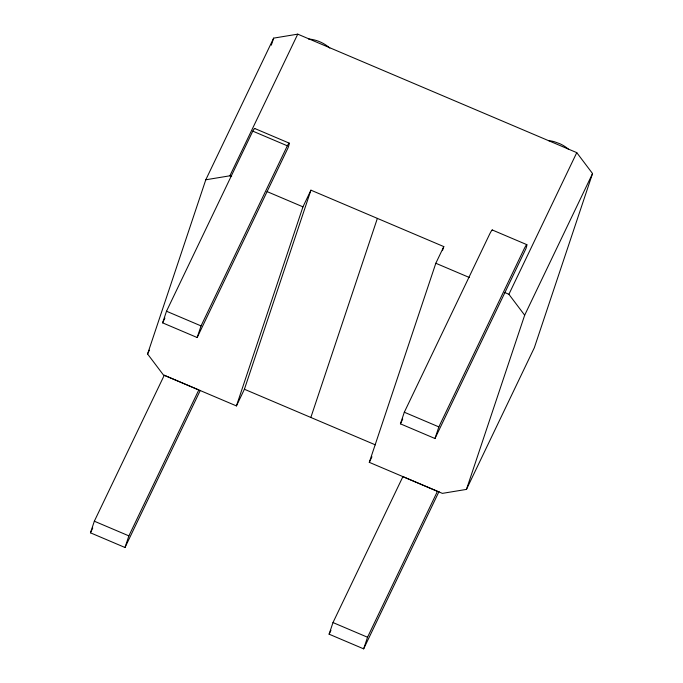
<?xml version="1.0" encoding="UTF-8"?>
<svg xmlns="http://www.w3.org/2000/svg" width="683" height="683" viewBox="0 0 683 683"><rect width="100%" height="100%" fill="white"/><g stroke="black" fill="none" stroke-linecap="round" stroke-linejoin="round"><path stroke-width="1.02" d="M147.579 353.973L205.788 179.783L273.652 38.128L297.745 34.15L576.768 152.642L592.545 173.55L534.328 347.741L466.463 489.395L442.371 493.374L369.298 462.34L435.822 263.262L443.805 246.597L310.936 190.173L302.953 206.838L236.429 405.915L163.348 374.882L147.579 353.973L149.406 350.148M90.455 532.817L94.339 521.206L164.253 375.283L198.796 389.959L128.882 535.873L125.006 547.493L90.455 532.817L92.751 528.027M252.787 131.136L287.338 145.812A20.814 1.246 -67 0 1 288.098 147.733L197.165 337.522L162.622 322.854L166.498 311.235L252.787 131.136A20.814 1.246 -67 0 1 254.733 128.78M271.305 45.18L273.652 38.128M197.165 337.522L201.05 325.911L287.338 145.812M236.429 405.915L244.412 389.25L310.936 190.173M310.842 417.467L377.375 218.381M442.456 250.635L443.805 246.597M329.104 634.183L332.988 622.563L402.902 476.649L437.444 491.316L367.531 637.239L363.655 648.85L329.104 634.183L330.948 630.341M434.977 438.512L438.853 426.892L524.373 248.399A21.386 1.281 -67 0 1 525.91 248.714L434.977 438.512L400.426 423.836L404.31 412.225L489.831 233.731A21.386 1.281 -67 0 1 492.341 230.478M466.463 489.395L524.672 315.196L592.545 173.55M205.788 179.783L229.872 175.804L297.745 34.15M162.622 322.854L164.919 318.047M125.006 547.493L200.281 390.386M369.298 462.34L371.953 456.782M400.426 423.836L402.731 419.038M524.672 315.196L508.903 294.296L576.768 152.642M363.655 648.85L439.058 491.47M254.605 128.438L289.148 143.106M492.255 229.966L526.798 244.642M229.872 175.804L231.648 176.556M267.079 191.599L302.953 206.838M435.822 263.262L469.383 277.511M504.891 292.589L508.903 294.296M166.498 311.235L201.05 325.911M404.31 412.225L438.853 426.892M244.412 389.25L375.326 444.846M94.339 521.206L128.882 535.873M332.988 622.563L367.531 637.239M308.545 39.025A23.137 13.925 25.6 0 1 329.804 48.049M548.671 140.655A23.137 13.925 25.6 0 1 554.28 141.697L559.915 143.754A23.137 13.925 25.6 0 1 568.299 149.031"/></g></svg>
